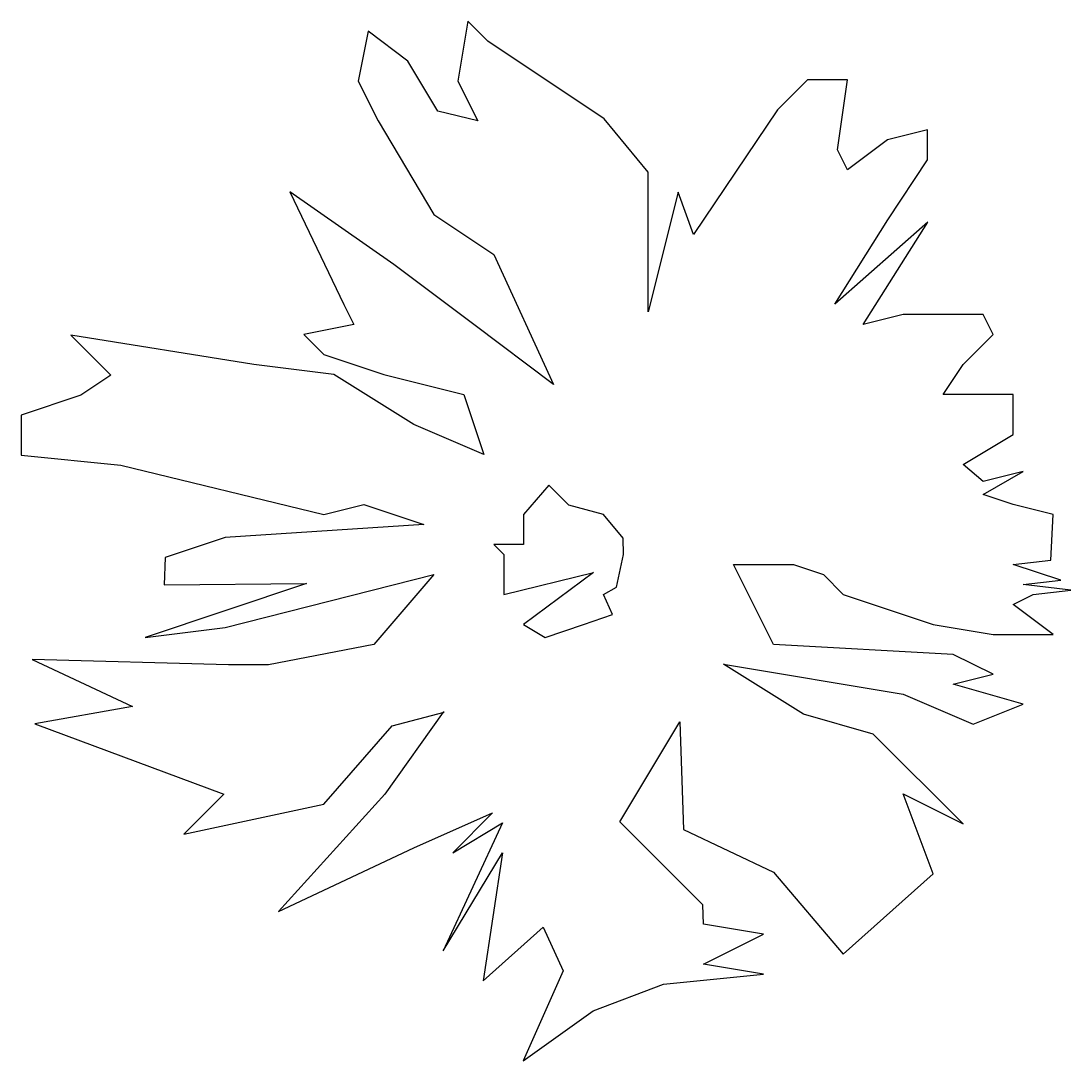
# Model space of a CAD drawing. Extents: x 32.59 to 34.02, y 10.04 to 11.45.
import ezdxf

# ---------------------------------------------------------------- set-up
doc = ezdxf.new("R2010")
doc.units = 0
doc.layers.get('0').update_dxf_attribs({"linetype": 'CONTINUOUS'})

msp = doc.modelspace()

# ---------------------------------------------------------------- linework, layer by layer
for p, q in [((33.3049, 10.8235), (33.2706, 10.7835)), ((33.3321, 10.7963), (33.3049, 10.8235)), ((33.3793, 10.7835), (33.3321, 10.7963)), ((33.2706, 10.7835), (33.2706, 10.7427)), ((33.4058, 10.7513), (33.3793, 10.7835)), ((33.4065, 10.7291), (33.4058, 10.7513)), ((33.2706, 10.7427), (33.2298, 10.7427)), ((33.2298, 10.7427), (33.2434, 10.7291)), ((33.2434, 10.7291), (33.2434, 10.6747)), ((33.397, 10.6845), (33.4065, 10.7291)), ((33.2434, 10.6747), (33.3655, 10.7045)), ((33.3655, 10.7045), (33.2706, 10.6339)), ((33.3793, 10.6747), (33.397, 10.6845)), ((33.3913, 10.6473), (33.3793, 10.6747)), ((33.3522, 10.6339), (33.3913, 10.6473)), ((33.2706, 10.6339), (33.2997, 10.6159)), ((33.2997, 10.6159), (33.3522, 10.6339))]:
    msp.add_line(p, q)
msp.add_lwpolyline([(33.154, 11.3322), (33.1132, 11.4002), (33.0588, 11.441), (33.0452, 11.373), (33.0724, 11.3187), (33.1482, 11.1914), (33.2298, 11.137), (33.3114, 10.9602), (33.2026, 11.0418), (33.0938, 11.1234), (32.9522, 11.2221), (33.0259, 11.069), (33.0395, 11.0418), (32.9715, 11.0282), (32.9987, 11.001), (33.0802, 10.9738), (33.189, 10.9466), (33.2162, 10.8651), (33.121, 10.9059), (33.0123, 10.9738), (32.9035, 10.9874), (32.6546, 11.0275), (32.7089, 10.9731), (32.6681, 10.9459), (32.5866, 10.9187), (32.5866, 10.8643), (32.7225, 10.8507), (32.9987, 10.7835), (33.0531, 10.7971), (33.1346, 10.7699), (32.8642, 10.752), (32.7826, 10.7248), (32.7812, 10.6876), (32.975, 10.6897), (32.7554, 10.616), (32.8642, 10.6296), (33.1482, 10.7019), (33.0666, 10.6068), (32.9235, 10.5788), (32.8691, 10.5788), (32.6016, 10.586), (32.7383, 10.5223), (32.6052, 10.4986), (32.8627, 10.4028), (32.8083, 10.3484), (32.9987, 10.3892), (33.0917, 10.4959), (33.1626, 10.5145), (33.1611, 10.5145), (33.0817, 10.4029), (32.9372, 10.2434), (33.121, 10.3299), (33.2284, 10.3778), (33.174, 10.3234), (33.242, 10.3642), (33.1611, 10.1897), (33.242, 10.3234), (33.2155, 10.1489), (33.2971, 10.2219), (33.3243, 10.1625), (33.2699, 10.0401), (33.365, 10.1081), (33.4609, 10.1445), (33.5969, 10.1581), (33.5153, 10.1717), (33.5969, 10.2125), (33.5153, 10.2261), (33.5145, 10.2526), (33.4015, 10.3656), (33.4831, 10.5016), (33.4881, 10.3549), (33.6105, 10.297), (33.7056, 10.1853), (33.828, 10.2948), (33.7872, 10.4036), (33.8687, 10.3628), (33.7464, 10.4844), (33.6513, 10.5116), (33.5425, 10.5796), (33.7872, 10.5388), (33.8824, 10.498), (33.9504, 10.5252), (33.8552, 10.5524), (33.9096, 10.566), (33.8552, 10.5932), (33.6105, 10.6068), (33.5561, 10.7155), (33.6377, 10.7155), (33.6785, 10.7019), (33.7056, 10.6747), (33.828, 10.6339), (33.9096, 10.6203), (33.9912, 10.6203), (33.9368, 10.6611), (33.964, 10.6747), (34.0154, 10.6804), (33.9504, 10.6883), (34.0018, 10.694), (33.9368, 10.7155), (33.9882, 10.7212), (33.9912, 10.7835), (33.9368, 10.7971), (33.896, 10.8107), (33.9503, 10.8421), (33.8959, 10.8285), (33.8688, 10.8515), (33.9368, 10.8923), (33.9368, 10.9466), (33.9232, 10.9466), (33.8416, 10.9466), (33.8688, 10.9874), (33.9096, 11.0282), (33.896, 11.0554), (33.7872, 11.0554), (33.7328, 11.0418), (33.8208, 11.1812), (33.6941, 11.0696), (33.7664, 11.1841), (33.8201, 11.2657), (33.8201, 11.3065), (33.7657, 11.2929), (33.7113, 11.2521), (33.6977, 11.2793), (33.7113, 11.3745), (33.657, 11.3745), (33.6162, 11.3337), (33.5017, 11.1642), (33.4809, 11.222), (33.4402, 11.0589), (33.4402, 11.1269), (33.4402, 11.2492), (33.3801, 11.3215), (33.2219, 11.4274), (33.1948, 11.4546), (33.1812, 11.373), (33.2084, 11.3187)], close=True)

doc.saveas('drawing.dxf')
